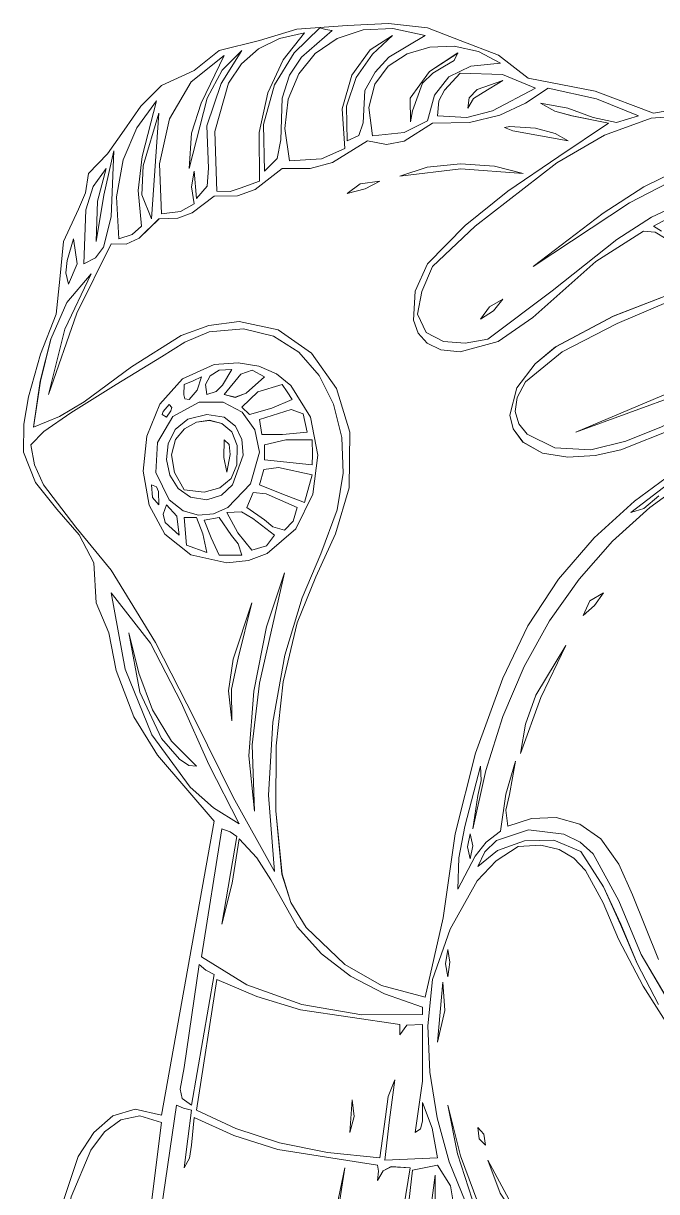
# Model space of a CAD drawing. Header units: inches. Extents: x -1726 to 2926, y -3254 to 1573.
# Drawn here: x -1262 to -317, y -169 to 1573 of the extents above; entities that cross this region are included whole.
import ezdxf

# ---------------------------------------------------------------- set-up
doc = ezdxf.new("R2010")
doc.units = ezdxf.units.IN
doc.header["$MEASUREMENT"] = 0
doc.layers.add('Layer 1', color=7, linetype='Continuous')

msp = doc.modelspace()

# ---------------------------------------------------------------- linework, layer by layer
at = {"layer": 'Layer 1', "color": 7, "lineweight": 9}
for points in [[(-1210.5, -207.8), (-1179.9, -117.1), (-1156.8, -81.1), (-1128.5, -56.3), (-1094.8, -46.4), (-1055.8, -55.2), (-1016.2, 164), (-977.1, 383.1), (-1061.7, 481.5), (-1097.1, 538.9), (-1123.2, 607.8), (-1134.4, 664), (-1153.2, 709), (-1156.9, 768.9), (-1178.6, 810.3), (-1211.8, 848.8), (-1243.7, 888.6), (-1261.8, 933.7), (-1261.1, 975.6), (-1254.3, 1016.1), (-1236.2, 1080.2), (-1213.1, 1139.7), (-1207.3, 1192.1), (-1201.9, 1248.3), (-1179.3, 1296.1), (-1169.1, 1320.5), (-1164.4, 1349.5), (-1136.2, 1378.8), (-1111.6, 1414.2), (-1086.3, 1450), (-1055.8, 1480.6), (-1007.1, 1503), (-969.6, 1533), (-909.7, 1548), (-853.6, 1564.7), (-778.6, 1570.5), (-717.2, 1573.5), (-658.7, 1566.7), (-610, 1548), (-552.8, 1526.2), (-508.9, 1491.8), (-408.6, 1472.3), (-321.6, 1439.4), (-283.8, 1445.9)], [(-842.2, 1559.2), (-874.1, 1518.9), (-897.3, 1470.1), (-909.9, 1410.6), (-909.6, 1338.2), (-938.5, 1327.8), (-953.3, 1322.9), (-973.3, 1323.2), (-976.2, 1412.1), (-955.7, 1484.5), (-936.4, 1512.9), (-911.2, 1535.3), (-879.8, 1550.9), (-842.2, 1559.2), (-842.2, 1559.2)], [(-973.3, 1323.2), (-953.3, 1322.9), (-938.5, 1327.8), (-909.6, 1338.2), (-909.9, 1410.6), (-897.3, 1470.1), (-874.1, 1518.9), (-842.2, 1559.2), (-879.8, 1550.9), (-911.2, 1535.3), (-936.4, 1512.9), (-955.7, 1484.5), (-976.2, 1412.1), (-973.3, 1323.2), (-973.3, 1323.2)], [(-801, 1563), (-847, 1522.9), (-864.6, 1496.4), (-875.9, 1461.8), (-877.7, 1399.7), (-883.3, 1372), (-902.1, 1353.2), (-903.4, 1422.7), (-887.1, 1481.6), (-857.8, 1529.6), (-819.7, 1566.7), (-811, 1564.2), (-801, 1563), (-801, 1563)], [(-819.7, 1566.7), (-857.8, 1529.6), (-887.1, 1481.6), (-903.4, 1422.7), (-902.1, 1353.2), (-883.3, 1372), (-877.7, 1399.7), (-875.9, 1461.8), (-864.6, 1496.4), (-847, 1522.9), (-801, 1563), (-811, 1564.2), (-819.7, 1566.7), (-819.7, 1566.7)], [(-662.4, 1555.5), (-716.3, 1523.2), (-736.9, 1500.8), (-752.3, 1473.1), (-754.9, 1425.1), (-761.2, 1406.1), (-778.5, 1398.2), (-779.5, 1449.9), (-765.2, 1492.7), (-740.8, 1527.6), (-711.1, 1555.5), (-744.6, 1533.9), (-771.5, 1496), (-786, 1445.8), (-782.3, 1386.9), (-817.1, 1371.2), (-864.7, 1368.2), (-871.6, 1416.6), (-866.6, 1460.3), (-851, 1498.1), (-826.3, 1528.7), (-793.7, 1551), (-754.6, 1563.7), (-710.4, 1565.6), (-662.4, 1555.5), (-662.4, 1555.5)], [(-864.7, 1368.2), (-817.1, 1371.2), (-782.3, 1386.9), (-786, 1445.8), (-771.5, 1496), (-744.6, 1533.9), (-711.1, 1555.5), (-740.8, 1527.6), (-765.2, 1492.7), (-779.5, 1449.9), (-778.5, 1398.2), (-761.2, 1406.1), (-754.9, 1425.1), (-752.3, 1473.1), (-736.9, 1500.8), (-716.3, 1523.2), (-662.4, 1555.5), (-710.4, 1565.6), (-754.6, 1563.7), (-793.7, 1551), (-826.3, 1528.7), (-851, 1498.1), (-866.6, 1460.3), (-871.6, 1416.6), (-864.7, 1368.2), (-864.7, 1368.2)], [(-550, 1514.3), (-594, 1509.5), (-626.8, 1493.6), (-648.3, 1466.5), (-658.7, 1428.1), (-693.5, 1410.5), (-741.1, 1405.6), (-746.3, 1448), (-737.4, 1482.6), (-717.4, 1509.4), (-689.1, 1528), (-655.4, 1538.1), (-619.1, 1539.3), (-583, 1531.5), (-550, 1514.3), (-550, 1514.3)], [(-741.1, 1405.7), (-693.5, 1410.5), (-658.7, 1428.1), (-648.3, 1466.5), (-626.8, 1493.6), (-594, 1509.5), (-550.1, 1514.3), (-583, 1531.5), (-619.1, 1539.3), (-655.4, 1538.1), (-689.1, 1528), (-717.4, 1509.4), (-737.4, 1482.7), (-746.3, 1448), (-741.1, 1405.7), (-741.1, 1405.7)], [(-935.9, 1533), (-966.8, 1484), (-988.3, 1420.6), (-985.5, 1357.6), (-987.8, 1330.6), (-1003.3, 1312), (-1007, 1353.2), (-1011.1, 1329.5), (-1007, 1304.5), (-1027.3, 1292.9), (-1055.7, 1289.5), (-1058.5, 1363.9), (-1043.6, 1430.9), (-1011.4, 1486.2), (-962.1, 1525.5), (-996.7, 1454.3), (-1010.8, 1409.5), (-1014.5, 1356.9), (-987.6, 1461.7), (-965.2, 1503.5), (-935.9, 1533), (-935.9, 1533)], [(-1014.5, 1356.9), (-1010.8, 1409.5), (-996.7, 1454.3), (-962.1, 1525.5), (-1011.4, 1486.2), (-1043.6, 1430.9), (-1058.5, 1363.9), (-1055.7, 1289.5), (-1027.3, 1292.9), (-1007, 1304.5), (-1011.1, 1329.5), (-1007, 1353.2), (-1003.3, 1312), (-987.8, 1330.6), (-985.5, 1357.6), (-988.3, 1420.6), (-966.8, 1484), (-935.9, 1533), (-965.2, 1503.5), (-987.6, 1461.7), (-1014.5, 1356.9), (-1014.5, 1356.9)], [(-613.7, 1529.3), (-619.2, 1518.3), (-633.4, 1509.5), (-650.9, 1499.3), (-666.2, 1484.3), (-681.2, 1443.1), (-684.2, 1426.8), (-684.9, 1461.8), (-655.7, 1501.9), (-613.7, 1529.3), (-613.7, 1529.3)], [(-684.9, 1461.8), (-684.2, 1426.8), (-681.2, 1443.1), (-666.2, 1484.3), (-650.9, 1499.3), (-633.4, 1509.5), (-619.2, 1518.3), (-613.7, 1529.2), (-655.7, 1501.9), (-684.9, 1461.8), (-684.9, 1461.8)], [(-497.6, 1476.8), (-561.9, 1442.8), (-600.3, 1433.2), (-643.7, 1435.6), (-641.8, 1458), (-633.3, 1473.9), (-610, 1499.3), (-547.1, 1497.4), (-497.6, 1476.8), (-497.6, 1476.8)], [(-610, 1499.3), (-633.3, 1473.9), (-641.8, 1458), (-643.7, 1435.6), (-600.3, 1433.2), (-561.9, 1442.8), (-497.6, 1476.8), (-547.1, 1497.4), (-610, 1499.3), (-610, 1499.3)], [(-598.7, 1446.8), (-590, 1461.5), (-575.7, 1470.6), (-546.3, 1488.1), (-584.7, 1474.9), (-596.6, 1462.2), (-598.7, 1446.8), (-598.7, 1446.8)], [(-546.3, 1488.1), (-575.7, 1470.6), (-590, 1461.5), (-598.7, 1446.8), (-596.6, 1462.2), (-584.7, 1474.9), (-546.3, 1488.1), (-546.3, 1488.1)], [(-1224.3, 1019.8), (-1181.9, 1141), (-1130.6, 1244.6), (-1108.5, 1244.1), (-1089.2, 1252.9), (-1059.5, 1282), (-1031.1, 1282.7), (-1010, 1290.7), (-977.1, 1315.7), (-942.1, 1316.4), (-915.8, 1325.7), (-875.9, 1356.9), (-833.8, 1356.9), (-800.8, 1366.1), (-748.6, 1398.1), (-720.2, 1392.9), (-693.9, 1397.6), (-651.2, 1424.4), (-596.2, 1425.6), (-550.8, 1436.3), (-512.5, 1454.2), (-478.9, 1476.8), (-406.9, 1460.7), (-344, 1435.6), (-376.8, 1425.4), (-411.9, 1433.3), (-449.7, 1447), (-490.1, 1454.3), (-469, 1442.6), (-443.3, 1435.6), (-389, 1424.4), (-463.1, 1375), (-538.8, 1323.2), (-602.7, 1271.7), (-658.7, 1214.6), (-677.3, 1173.9), (-679.8, 1130.5), (-672.9, 1111.5), (-659.5, 1096.4), (-638.8, 1086.5), (-610, 1083.5), (-553.5, 1099), (-501.9, 1134.5), (-407.7, 1218.3), (-336.6, 1263.3), (-319.2, 1262.1), (-302.9, 1252.1)], [(-302.8, 1252.1), (-319.2, 1262.1), (-336.5, 1263.3), (-407.7, 1218.3), (-501.8, 1134.6), (-553.5, 1099), (-610, 1083.5), (-638.8, 1086.5), (-659.5, 1096.4), (-672.9, 1111.5), (-679.8, 1130.5), (-677.3, 1173.9), (-658.7, 1214.6), (-602.7, 1271.7), (-538.8, 1323.2), (-463.1, 1375), (-389, 1424.4), (-443.2, 1435.6), (-469, 1442.6), (-490.1, 1454.3), (-449.6, 1447), (-411.9, 1433.3), (-376.8, 1425.4), (-344, 1435.6), (-406.9, 1460.7), (-478.9, 1476.8), (-512.5, 1454.2), (-550.7, 1436.3), (-596.2, 1425.6), (-651.2, 1424.4), (-693.9, 1397.6), (-720.1, 1392.9), (-748.6, 1398.1), (-800.7, 1366.1), (-833.7, 1356.9), (-875.9, 1356.9), (-915.8, 1325.7), (-942.1, 1316.4), (-977, 1315.7), (-1010, 1290.7), (-1031.1, 1282.7), (-1059.4, 1282), (-1089.1, 1252.9), (-1108.4, 1244.1), (-1130.6, 1244.6), (-1181.9, 1141), (-1224.2, 1019.8), (-1200.1, 1117.3), (-1160.6, 1199.6), (-1160.6, 1199.6)], [(-1063.2, 1458.1), (-1084.6, 1374.8), (-1090.7, 1324), (-1085.7, 1270.8), (-1099.5, 1258.4), (-1119.4, 1252.1), (-1123, 1314.7), (-1113.1, 1369.9), (-1092.3, 1417.7), (-1063.2, 1458.1), (-1063.2, 1458.1)], [(-1119.4, 1252.1), (-1099.5, 1258.4), (-1085.7, 1270.8), (-1090.7, 1324), (-1084.6, 1374.8), (-1063.2, 1458.1), (-1092.3, 1417.7), (-1113.1, 1369.9), (-1123, 1314.7), (-1119.4, 1252.1), (-1119.4, 1252.1)], [(-1059.5, 1439.4), (-1070.7, 1282), (-1085, 1317.5), (-1083.1, 1361), (-1059.5, 1439.4), (-1059.5, 1439.4)], [(-1070.7, 1282), (-1059.5, 1439.4), (-1083.1, 1361), (-1085, 1317.5), (-1070.7, 1282), (-1070.7, 1282)], [(-141.8, 1330.7), (-208.7, 1326.8), (-269.3, 1310.4), (-324.8, 1284.3), (-376.5, 1251.1), (-473, 1174.4), (-568.8, 1102.3), (-602.4, 1096.6), (-635.1, 1098.9), (-660.8, 1112.2), (-673.7, 1139.7), (-667.3, 1173.4), (-651.2, 1210.9), (-587.5, 1270.8), (-465.8, 1365.5), (-394.9, 1406.7), (-325.3, 1431.9), (-252.7, 1437.4), (-197.6, 1420.9), (-160.6, 1384.7), (-141.8, 1330.7), (-141.8, 1330.7)], [(-325.3, 1431.9), (-394.9, 1406.7), (-465.8, 1365.5), (-587.5, 1270.8), (-651.2, 1210.9), (-667.3, 1173.4), (-673.7, 1139.7), (-660.8, 1112.1), (-635.1, 1098.8), (-602.4, 1096.6), (-568.8, 1102.2), (-473, 1174.4), (-376.5, 1251.1), (-324.8, 1284.3), (-269.3, 1310.4), (-208.7, 1326.8), (-141.8, 1330.7), (-160.6, 1384.7), (-197.6, 1420.9), (-252.7, 1437.4), (-325.3, 1431.9), (-325.3, 1431.9)], [(-497.6, 1416.9), (-535.8, 1419.8), (-544.2, 1418.2), (-531.3, 1413.1), (-448.9, 1398.1), (-468.4, 1409.4), (-497.6, 1416.9), (-497.6, 1416.9)], [(-448.9, 1398.2), (-531.3, 1413.1), (-544.2, 1418.2), (-535.8, 1419.8), (-497.6, 1416.9), (-468.4, 1409.4), (-448.9, 1398.2), (-448.9, 1398.2)], [(-1126.9, 1383.2), (-1130.7, 1284.9), (-1142.4, 1239.6), (-1154.4, 1223.7), (-1171.8, 1214.6), (-1168.5, 1295.5), (-1157.5, 1330.2), (-1138.1, 1356.9), (-1151.2, 1308.2), (-1153.1, 1248.3), (-1141.6, 1317.3), (-1126.9, 1383.2), (-1126.9, 1383.2)], [(-1153.1, 1248.3), (-1151.2, 1308.2), (-1138.1, 1356.9), (-1157.5, 1330.2), (-1168.5, 1295.5), (-1171.8, 1214.6), (-1154.4, 1223.7), (-1142.4, 1239.6), (-1130.7, 1284.9), (-1126.9, 1383.2), (-1141.6, 1317.3), (-1153.1, 1248.3), (-1153.1, 1248.3)], [(-699.9, 1345.7), (-609.2, 1356.3), (-516.3, 1349.5), (-559, 1360.7), (-609.4, 1364), (-659.2, 1359.1), (-699.9, 1345.7), (-699.9, 1345.7)], [(-516.3, 1349.5), (-609.2, 1356.3), (-699.9, 1345.7), (-659.2, 1359.1), (-609.4, 1364), (-559, 1360.7), (-516.3, 1349.5), (-516.3, 1349.5)], [(-501.4, 1210.9), (-396.6, 1290.3), (-336.3, 1329.5), (-280.4, 1356.9), (-233.4, 1367.8), (-171.7, 1368.2), (-163.7, 1366.9), (-168.4, 1366.6), (-201.7, 1364.4), (-285.2, 1342.9), (-357.3, 1305.9), (-501.4, 1210.9), (-501.4, 1210.9)], [(-201.7, 1364.4), (-168.4, 1366.6), (-163.7, 1366.9), (-171.7, 1368.2), (-233.4, 1367.8), (-280.4, 1356.9), (-336.3, 1329.5), (-396.6, 1290.3), (-501.3, 1210.9), (-357.3, 1305.9), (-285.2, 1342.9), (-201.7, 1364.4), (-201.7, 1364.4)], [(-778.5, 1319.5), (-751.9, 1326.5), (-729.8, 1338.2), (-759.5, 1334.1), (-778.5, 1319.5), (-778.5, 1319.5)], [(-729.8, 1338.2), (-751.9, 1326.5), (-778.5, 1319.5), (-759.5, 1334.1), (-729.8, 1338.2), (-729.8, 1338.2)], [(-309.9, 1263.7), (-321.6, 1270.8), (-270.6, 1298.5)], [(-270.6, 1298.5), (-321.5, 1270.8), (-309.9, 1263.7)], [(-1186.8, 1252.1), (-1181.5, 1214.8), (-1194.3, 1184.6), (-1198.4, 1201.5), (-1196.4, 1219.5), (-1186.8, 1252.1), (-1186.8, 1252.1)], [(-1194.3, 1184.6), (-1181.5, 1214.8), (-1186.8, 1252.1), (-1196.4, 1219.5), (-1198.4, 1201.5), (-1194.3, 1184.6), (-1194.3, 1184.6)], [(4.3, 1121), (-201.7, 1023.6), (-309.5, 971.4), (-363, 950.1), (-415.2, 937.4), (-468.7, 940.1), (-509.9, 960.4), (-522.6, 975.9), (-528.1, 994.5), (-525.3, 1015.5), (-512.6, 1038.6), (-457.8, 1083.7), (-375.8, 1125.6), (-201.7, 1199.6), (-93.1, 1248.3), (-64.3, 1251.1), (-37.1, 1243.1), (4.3, 1214.6), (12.1, 1166.4), (4.3, 1121), (4.3, 1121)], [(4.3, 1214.6), (-37.1, 1243.1), (-64.3, 1251.1), (-93.1, 1248.3), (-201.7, 1199.6), (-375.8, 1125.6), (-457.8, 1083.7), (-512.6, 1038.6), (-525.3, 1015.5), (-528.1, 994.5), (-522.6, 975.9), (-509.9, 960.4), (-468.7, 940.1), (-415.2, 937.4), (-363, 950), (-309.5, 971.4), (-201.7, 1023.6), (4.3, 1121), (12.1, 1166.4), (4.3, 1214.6), (4.3, 1214.6)], [(-283.9, 909.5), (-350.2, 860.8), (-410.3, 805.9), (-463.6, 744.1), (-509.2, 674.6), (-546.3, 596.6), (-587.4, 484.8), (-617.5, 364.3), (-635.4, 238.9), (-662.4, 120.9), (-727.4, 138.3), (-782.3, 169.6), (-840.1, 224.7), (-862.9, 262), (-876, 304.4), (-884.9, 398.5), (-884.5, 495.9), (-874.2, 591.2), (-853.5, 679), (-825.5, 747.9), (-795.9, 812), (-775.5, 880.8), (-774.8, 963.6), (-794.7, 1028.7), (-831.9, 1081.3), (-881.8, 1116.2), (-939.6, 1128.5), (-985.1, 1122.6), (-1026.4, 1107.8), (-1100.7, 1061.3), (-1171.3, 1009), (-1207.9, 987), (-1246.8, 971.1), (-1236.5, 1039.5), (-1221, 1102.6), (-1196.8, 1157.2), (-1160.6, 1199.6), (-1200.1, 1117.3), (-1224.3, 1019.8), (-1224.3, 1019.8)], [(-1160.6, 1199.6), (-1196.8, 1157.2), (-1220.9, 1102.6), (-1236.4, 1039.5), (-1246.7, 971.1), (-1207.9, 987), (-1171.3, 1009), (-1100.7, 1061.3), (-1026.4, 1107.8), (-985.1, 1122.6), (-939.6, 1128.5), (-881.8, 1116.2), (-831.9, 1081.3), (-794.6, 1028.7), (-774.8, 963.6), (-775.5, 880.8), (-795.9, 812), (-825.5, 747.9), (-853.5, 679), (-874.2, 591.2), (-884.5, 495.9), (-884.9, 398.5), (-875.9, 304.4), (-862.9, 262), (-840, 224.7), (-782.3, 169.6), (-727.3, 138.3), (-662.4, 120.9), (-635.3, 238.9), (-617.5, 364.3), (-587.3, 484.8), (-546.3, 596.6), (-509.2, 674.6), (-463.6, 744.1), (-410.3, 805.9), (-350.1, 860.8), (-283.8, 909.5)], [(-281.2, 1175.4), (-381.6, 1136.5), (-467.7, 1091), (-498.1, 1065.4), (-525.5, 1029.7), (-536.1, 989.1), (-530.9, 968.6), (-516.4, 948.7), (-487.4, 932.4), (-449.5, 926.3), (-408.5, 928.6), (-370.3, 937.4), (-290.2, 969.1)], [(-290.2, 969.1), (-370.3, 937.4), (-408.5, 928.6), (-449.5, 926.3), (-487.4, 932.4), (-516.3, 948.7), (-530.9, 968.6), (-536.1, 989.1), (-525.4, 1029.7), (-498.1, 1065.4), (-467.6, 1091), (-381.5, 1136.5), (-281.2, 1175.4)], [(-580, 1132.2), (-560.5, 1144.5), (-546.3, 1162.2), (-566.4, 1150.4), (-580, 1132.2), (-580, 1132.2)], [(-546.3, 1162.2), (-560.5, 1144.5), (-580, 1132.2), (-566.4, 1150.4), (-546.3, 1162.2), (-546.3, 1162.2)], [(-846, 716.4), (-817.9, 782.2), (-793.5, 847.5), (-784.8, 902.5), (-786.9, 955.8), (-799.1, 1005.2), (-820.7, 1048.3), (-850.8, 1082.9), (-888.6, 1106.8), (-933.5, 1117.8), (-984.6, 1113.5), (-1020.9, 1097.9), (-1055.7, 1076), (-1123.2, 1034.8), (-1191.2, 992.6), (-1231.1, 964.8), (-1250.5, 944.9), (-1245, 915.1), (-1231.8, 885), (-1183.3, 822), (-1130.7, 757.6), (-1064.7, 649.9), (-1005.9, 535.1), (-948.6, 419.2), (-887.2, 308.2), (-896.3, 422.1), (-889.8, 531.1), (-871.6, 630.7), (-846, 716.4), (-846, 716.4)], [(-887.2, 308.2), (-948.6, 419.2), (-1005.9, 535.1), (-1064.6, 649.9), (-1130.6, 757.6), (-1183.3, 822), (-1231.8, 885), (-1245, 915.1), (-1250.5, 944.9), (-1231.1, 964.8), (-1191.2, 992.6), (-1123.1, 1034.8), (-1055.7, 1076), (-1020.9, 1097.9), (-984.5, 1113.5), (-933.5, 1117.8), (-888.6, 1106.8), (-850.8, 1082.9), (-820.7, 1048.3), (-799.1, 1005.2), (-786.9, 955.8), (-784.8, 902.5), (-793.5, 847.5), (-817.9, 782.2), (-845.9, 716.4), (-871.6, 630.7), (-889.8, 531.1), (-896.3, 422.1), (-887.2, 308.2), (-887.2, 308.2)], [(-126.8, 1094.8), (-279.2, 1021.5), (-437.7, 963.7), (-126.8, 1094.8), (-126.8, 1094.8)], [(-437.7, 963.6), (-279.2, 1021.5), (-126.8, 1094.7), (-437.7, 963.6), (-437.7, 963.6)], [(-977.1, 1064.8), (-941.3, 1067.2), (-910.3, 1062.1), (-884, 1050.4), (-862.5, 1033.1), (-833.3, 986.1), (-822.6, 929.4), (-830, 871), (-855.2, 819.3), (-898.1, 782.5), (-926.1, 772.3), (-958.3, 768.9), (-1012, 780.7), (-1050.6, 811.3), (-1074.2, 854.8), (-1083.1, 905.5), (-1077.6, 957.6), (-1058, 1005.3), (-1024.4, 1043), (-977.1, 1064.8), (-977.1, 1064.8)], [(-958.3, 768.9), (-926.1, 772.3), (-898.1, 782.5), (-855.2, 819.3), (-830, 871), (-822.6, 929.4), (-833.3, 986.1), (-862.5, 1033.1), (-884, 1050.4), (-910.3, 1062.1), (-941.3, 1067.2), (-977.1, 1064.8), (-1024.4, 1043), (-1058, 1005.3), (-1077.6, 957.6), (-1083.1, 905.5), (-1074.2, 854.8), (-1050.6, 811.3), (-1012, 780.7), (-958.3, 768.9), (-958.3, 768.9)], [(-995.8, 1046.1), (-1002.3, 1026.4), (-1014.5, 1012.3), (-1021.1, 1013.3), (-1022.5, 1019.4), (-1022, 1034.8), (-1008.7, 1040.2), (-995.8, 1046.1), (-995.8, 1046.1)], [(-1022, 1034.8), (-1022.5, 1019.4), (-1021.1, 1013.3), (-1014.5, 1012.3), (-1002.3, 1026.4), (-995.8, 1046.1), (-1008.7, 1040.2), (-1022, 1034.8), (-1022, 1034.8)], [(-950.8, 1057.3), (-964.7, 1033.7), (-974.1, 1024.4), (-988.3, 1019.8), (-990, 1034.6), (-983.3, 1047.7), (-969.7, 1056.2), (-950.8, 1057.3), (-950.8, 1057.3)], [(-988.3, 1019.8), (-974.1, 1024.4), (-964.7, 1033.7), (-950.8, 1057.3), (-969.7, 1056.2), (-983.3, 1047.7), (-990, 1034.6), (-988.3, 1019.8), (-988.3, 1019.8)], [(-902.1, 1046.1), (-929.3, 1021.7), (-945.6, 1015.6), (-962.1, 1019.8), (-937.2, 1050.3), (-920.2, 1056), (-902.1, 1046.1), (-902.1, 1046.1)], [(-962.1, 1019.8), (-945.6, 1015.5), (-929.3, 1021.7), (-902.2, 1046.1), (-920.3, 1056), (-937.2, 1050.3), (-962.1, 1019.8), (-962.1, 1019.8)], [(-875.9, 1034.8), (-868.4, 1023.6), (-860.9, 1012.3), (-890.9, 999.2), (-924.6, 989.9), (-935.9, 1001.1), (-911.8, 1023.8), (-875.9, 1034.8), (-875.9, 1034.8)], [(-935.9, 1001.1), (-924.6, 989.9), (-890.9, 999.2), (-860.9, 1012.3), (-868.4, 1023.6), (-875.9, 1034.8), (-911.8, 1023.8), (-935.9, 1001.1), (-935.9, 1001.1)], [(-999.5, 1008.6), (-963.7, 1008.3), (-935.4, 993.2), (-916.7, 967.1), (-909.6, 933.7), (-922.7, 886.6), (-956.6, 851.4), (-978, 841.9), (-1000.6, 839.6), (-1023.2, 846), (-1044.5, 862.5), (-1064.4, 903.4), (-1061.6, 948.3), (-1039, 986.8), (-999.5, 1008.6), (-999.5, 1008.6)], [(-1044.5, 862.5), (-1023.2, 846), (-1000.6, 839.6), (-978, 841.9), (-956.6, 851.4), (-922.7, 886.6), (-909.6, 933.7), (-916.7, 967.1), (-935.4, 993.2), (-963.7, 1008.3), (-999.5, 1008.6), (-1039, 986.8), (-1061.6, 948.3), (-1064.4, 903.4), (-1044.5, 862.5), (-1044.5, 862.5)], [(-1044.5, 1004.9), (-1040.1, 1000.6), (-1041.7, 995.4), (-1048.2, 986.1), (-1054.5, 989.9), (-1053, 994.3), (-1044.5, 1004.9), (-1044.5, 1004.9)], [(-1048.2, 986.1), (-1041.7, 995.4), (-1040.1, 1000.6), (-1044.5, 1004.9), (-1053, 994.3), (-1054.5, 989.9), (-1048.2, 986.1), (-1048.2, 986.1)], [(-838.5, 963.6), (-875.2, 960.2), (-905.9, 959.9), (-909.6, 982.4), (-862.4, 997.5), (-844.4, 990.8), (-838.5, 963.6), (-838.5, 963.6)], [(-909.6, 982.4), (-905.9, 959.9), (-875.2, 960.2), (-838.5, 963.7), (-844.4, 990.8), (-862.4, 997.5), (-909.6, 982.4), (-909.6, 982.4)], [(-988.3, 862.5), (-966.4, 869.4), (-949.6, 884.8), (-933.7, 929.4), (-935.7, 952.5), (-945.1, 972.4), (-962.4, 985.8), (-988.3, 989.9), (-1016.4, 982.9), (-1035.4, 967.4), (-1045.8, 946.3), (-1048.1, 922.7), (-1043.1, 899.6), (-1031, 879.8), (-1012.6, 866.5), (-988.3, 862.5), (-988.3, 862.5)], [(-988.3, 989.9), (-962.4, 985.8), (-945.1, 972.4), (-935.7, 952.6), (-933.7, 929.4), (-949.6, 884.8), (-966.4, 869.4), (-988.3, 862.5), (-1012.6, 866.5), (-1031, 879.8), (-1043.1, 899.6), (-1048.1, 922.7), (-1045.8, 946.3), (-1035.4, 967.4), (-1016.4, 982.9), (-988.3, 989.9), (-988.3, 989.9)], [(-1022, 877.5), (-1036.1, 903.5), (-1040.7, 929.9), (-1034.6, 952.5), (-1021.4, 968.8), (-1003.7, 978.5), (-984.3, 981.3), (-965.8, 976.6), (-951, 964.3), (-942.6, 943.8), (-943.3, 914.9), (-951.9, 894.7), (-968.5, 880.4), (-992.2, 874), (-1022, 877.5), (-1022, 877.5)], [(-943.3, 914.9), (-942.6, 943.8), (-951, 964.3), (-965.8, 976.6), (-984.3, 981.2), (-1003.7, 978.5), (-1021.4, 968.8), (-1034.6, 952.5), (-1040.7, 929.9), (-1036.1, 903.4), (-1022, 877.5), (-992.2, 874), (-968.5, 880.4), (-951.9, 894.7), (-943.3, 914.9), (-943.3, 914.9)], [(-962.1, 952.4), (-954.9, 945.1), (-953.4, 930.4), (-958.3, 903.7), (-962.5, 925.7), (-962.1, 952.4), (-962.1, 952.4)], [(-958.3, 903.7), (-953.4, 930.4), (-954.8, 945.1), (-962.1, 952.4), (-962.5, 925.7), (-958.3, 903.7), (-958.3, 903.7)], [(-831, 952.4), (-830.2, 930.2), (-831, 915), (-902.1, 922.5), (-902.1, 944.9), (-870, 952.1), (-831, 952.4), (-831, 952.4)], [(-902.1, 944.9), (-902.1, 922.4), (-831, 914.9), (-830.2, 930.1), (-831, 952.4), (-870, 952.1), (-902.1, 944.9), (-902.1, 944.9)], [(-831, 900), (-842.2, 858.8), (-876.4, 871.4), (-909.6, 885), (-902.8, 908.1), (-881.3, 910.7), (-831, 900), (-831, 900)], [(-909.6, 885), (-876.4, 871.4), (-842.2, 858.8), (-831, 900), (-881.3, 910.7), (-902.8, 908.1), (-909.6, 885), (-909.6, 885)], [(-265.4, 896.2), (-326.9, 851.4), (-382.6, 800.9), (-432.6, 744.5), (-476.6, 682.2), (-514.5, 613.9), (-546.4, 539.5), (-572, 458.8), (-591.3, 371.8), (-583.7, 421.4), (-578.7, 443.9), (-580, 465.4), (-603.2, 375.4), (-612.1, 328.6), (-613.7, 281.9), (-587.8, 330.9), (-571.3, 351.9), (-550, 368.1), (-541.9, 423.5), (-527.6, 472.9), (-536.6, 423), (-541.8, 399.7), (-538.8, 375.6), (-503.5, 387.3), (-466.7, 388.6), (-431.4, 378.8), (-400.2, 356.8), (-373.2, 319), (-353.1, 273.2), (-314.1, 177)], [(-314.1, 177.1), (-353.1, 273.2), (-373.2, 319), (-400.2, 356.9), (-431.4, 378.8), (-466.7, 388.7), (-503.5, 387.3), (-538.8, 375.6), (-541.8, 399.7), (-536.6, 423), (-527.6, 473), (-541.8, 423.6), (-550, 368.1), (-571.3, 351.9), (-587.8, 330.9), (-613.7, 281.9), (-612.1, 328.7), (-603.2, 375.4), (-580, 465.5), (-578.7, 443.9), (-583.7, 421.4), (-591.2, 371.8), (-572, 458.8), (-546.4, 539.5), (-514.5, 613.9), (-476.6, 682.3), (-432.5, 744.5), (-382.6, 800.9), (-326.9, 851.4), (-265.4, 896.2)], [(-290, 894.1), (-355.3, 843.8), (-336.3, 849.6), (-313.5, 868.5)], [(-313.5, 868.6), (-336.3, 849.7), (-355.3, 843.8), (-290, 894.1)], [(-1070.7, 885), (-1063.1, 882.3), (-1060, 875.1), (-1059.5, 855), (-1069.1, 865.9), (-1070.7, 885), (-1070.7, 885)], [(-1059.5, 855), (-1060, 875.1), (-1063.1, 882.3), (-1070.7, 885), (-1069.1, 865.9), (-1059.5, 855), (-1059.5, 855)], [(-853.5, 851.3), (-859.1, 830.7), (-872.2, 817.6), (-889.8, 822.4), (-902.1, 832.6), (-928.4, 851.3), (-918.9, 873.8), (-899.5, 871.7), (-853.5, 851.3), (-853.5, 851.3)], [(-928.4, 851.3), (-902.1, 832.6), (-889.8, 822.4), (-872.2, 817.6), (-859.1, 830.7), (-853.5, 851.3), (-899.5, 871.7), (-918.9, 873.8), (-928.4, 851.3), (-928.4, 851.3)], [(-1048.2, 855), (-1033, 838.4), (-1029.5, 810.1), (-1050.3, 828.7), (-1053.4, 841.5), (-1048.2, 855), (-1048.2, 855)], [(-1029.5, 810.1), (-1033, 838.4), (-1048.2, 855), (-1053.4, 841.5), (-1050.3, 828.7), (-1029.5, 810.1), (-1029.5, 810.1)], [(-887.2, 810.1), (-899.2, 794.1), (-920.9, 787.6), (-941.9, 813.4), (-958.3, 843.8), (-936.2, 844.6), (-919.2, 834.8), (-887.2, 810.1), (-887.2, 810.1)], [(-958.3, 843.8), (-942, 813.3), (-920.9, 787.6), (-899.2, 794), (-887.2, 810.1), (-919.2, 834.8), (-936.2, 844.6), (-958.3, 843.8), (-958.3, 843.8)], [(-1022, 836.3), (-1003.3, 836.3), (-993.9, 812), (-988.3, 783.9), (-1018.3, 795.1), (-1022, 836.3), (-1022, 836.3)], [(-1018.3, 795.1), (-988.3, 783.9), (-993.9, 812), (-1003.3, 836.3), (-1022, 836.3), (-1018.3, 795.1), (-1018.3, 795.1)], [(-969.6, 836.3), (-951.4, 809.5), (-941.4, 797.1), (-935.9, 780.1), (-969.6, 780.1), (-981.4, 805.8), (-992, 832.5), (-969.6, 836.3), (-969.6, 836.3)], [(-992, 832.5), (-981.4, 805.8), (-969.6, 780.1), (-935.9, 780.1), (-941.4, 797.1), (-951.4, 809.5), (-969.6, 836.3), (-992, 832.5), (-992, 832.5)], [(-872.2, 753.9), (-909.7, 589.3), (-920.3, 496.9), (-917.1, 398.1), (-925.4, 480.5), (-918, 577.2), (-898.9, 673.3), (-872.2, 753.9), (-872.2, 753.9)], [(-917.1, 398.1), (-920.3, 496.9), (-909.7, 589.3), (-872.2, 753.9), (-898.9, 673.3), (-918, 577.2), (-925.4, 480.5), (-917.1, 398.1), (-917.1, 398.1)], [(-939.6, 379.3), (-985.1, 467.7), (-1026.3, 560.4), (-1071.9, 648.7), (-1130.6, 723.9), (-1109.8, 609.8), (-1070.1, 511.9), (-1013, 433.8), (-978.3, 403.4), (-939.6, 379.3), (-939.6, 379.3)], [(-1130.6, 723.9), (-1071.9, 648.7), (-1026.3, 560.4), (-985.1, 467.7), (-939.6, 379.3), (-978.3, 403.4), (-1013, 433.8), (-1070.1, 511.9), (-1109.8, 609.8), (-1130.6, 723.9), (-1130.6, 723.9)], [(-396.5, 723.9), (-409.5, 705.1), (-426.4, 690.2), (-416.4, 712), (-396.5, 723.9), (-396.5, 723.9)], [(-426.4, 690.2), (-409.5, 705.1), (-396.5, 723.9), (-416.4, 712), (-426.4, 690.2), (-426.4, 690.2)], [(-920.9, 708.9), (-941.5, 626.6), (-951.5, 580.3), (-950.8, 532.9), (-955.9, 577.7), (-949, 624.8), (-920.9, 708.9), (-920.9, 708.9)], [(-950.8, 532.9), (-951.5, 580.3), (-941.5, 626.6), (-920.9, 708.9), (-949, 624.8), (-955.9, 577.7), (-950.8, 532.9), (-950.8, 532.9)], [(-1104.4, 664), (-1089.6, 603.9), (-1069.1, 549.5), (-1041, 502.7), (-1003.3, 465.5), (-1015, 466.3), (-1029.1, 475.9), (-1055.7, 506.7), (-1088, 575.9), (-1104.4, 664), (-1104.4, 664)], [(-1055.7, 506.7), (-1029.1, 475.9), (-1015, 466.3), (-1003.3, 465.5), (-1041, 502.7), (-1069.1, 549.5), (-1089.6, 603.9), (-1104.4, 664), (-1088, 575.9), (-1055.7, 506.7), (-1055.7, 506.7)], [(-520.1, 484.2), (-489.6, 568), (-452.7, 645.3), (-497.4, 571.1), (-512.7, 528), (-520.1, 484.2), (-520.1, 484.2)], [(-452.7, 645.3), (-489.6, 568), (-520.1, 484.2), (-512.7, 528), (-497.4, 571.1), (-452.7, 645.3), (-452.7, 645.3)], [(-965.8, 229.5), (-950.3, 290.7), (-939.6, 356.9), (-913.5, 328.7), (-892.4, 295.5), (-853.5, 225.7), (-817.2, 185.3), (-773.6, 152.1), (-723.1, 125.8), (-666.2, 105.9), (-666.2, 94.6), (-756.7, 94.5), (-846.4, 109.9), (-928.4, 139.2), (-995.8, 180.8), (-965.8, 371.8), (-953.4, 367.4), (-943.3, 360.6), (-965.8, 229.5), (-965.8, 229.5)], [(-943.3, 360.6), (-953.3, 367.4), (-965.8, 371.8), (-995.8, 180.8), (-928.4, 139.2), (-846.4, 109.9), (-756.7, 94.5), (-666.2, 94.6), (-666.2, 105.9), (-723.1, 125.8), (-773.6, 152.1), (-817.2, 185.3), (-853.5, 225.7), (-892.4, 295.5), (-913.5, 328.7), (-939.6, 356.9), (-950.3, 290.7), (-965.8, 229.5), (-943.3, 360.6), (-943.3, 360.6)], [(-275.6, 75.1), (-340.3, 184.5), (-373.5, 264.6), (-411.5, 334.4), (-431.3, 351.9), (-455.2, 363.8), (-508.2, 370.4), (-555.9, 354.2), (-573.2, 337.7), (-583.8, 315.7), (-554.5, 339.7), (-514.1, 353.9), (-470.2, 354.7), (-430.2, 338.1), (-396.2, 285.3), (-370.6, 229.4), (-345.8, 170.7), (-314.1, 109.6)], [(-314.1, 109.6), (-345.8, 170.7), (-370.7, 229.3), (-396.2, 285.2), (-430.2, 338.1), (-470.2, 354.7), (-514.1, 353.9), (-554.5, 339.7), (-583.8, 315.6), (-573.2, 337.7), (-555.9, 354.2), (-508.3, 370.3), (-455.3, 363.8), (-431.3, 351.9), (-411.5, 334.4), (-373.5, 264.6), (-340.3, 184.5), (-275.7, 75.1)], [(-595, 364.3), (-591.3, 346.6), (-595, 326.9), (-599.2, 345.1), (-595, 364.3), (-595, 364.3)], [(-595, 326.9), (-591.3, 346.6), (-595, 364.3), (-599.2, 345.1), (-595, 326.9), (-595, 326.9)], [(-113.5, -216.7), (-148.3, -149.1), (-186.7, -88.9), (-290.5, 63.7), (-337.3, 137.3), (-374, 207), (-396.8, 261.5), (-423, 309.5), (-440.4, 328), (-462.2, 341), (-489.6, 347.3), (-523.8, 345.6), (-556.6, 324.3), (-584.6, 294.2), (-625, 222), (-651.2, 147.1), (-658.5, 78), (-655.6, 8.8), (-644.3, -59.3), (-626.3, -125.1), (-577.6, -244.6)], [(-577.6, -244.6), (-626.3, -125.1), (-644.3, -59.3), (-655.6, 8.8), (-658.5, 78), (-651.2, 147.1), (-625, 222), (-584.6, 294.2), (-556.6, 324.3), (-523.8, 345.6), (-489.6, 347.3), (-462.2, 341), (-440.4, 328), (-423, 309.5), (-396.8, 261.5), (-374, 207), (-337.3, 137.3), (-290.5, 63.7), (-186.7, -88.9), (-148.3, -149.1), (-113.5, -216.7)], [(-628.7, 192), (-625.3, 172.7), (-628.7, 150.8), (-632.1, 170.2), (-628.7, 192), (-628.7, 192)], [(-628.7, 150.8), (-625.3, 172.7), (-628.7, 192), (-632.1, 170.2), (-628.7, 150.8), (-628.7, 150.8)], [(-1010.8, -40.2), (-1024.9, -30.3), (-1028.1, -16.7), (-1022, 16), (-999.5, 169.6), (-989.4, 161), (-977.1, 154.6), (-1010.8, -40.2), (-1010.8, -40.2)], [(-977.1, 154.6), (-989.4, 161), (-999.5, 169.6), (-1022, 16), (-1028.1, -16.7), (-1024.9, -30.3), (-1010.8, -40.2), (-977.1, 154.6), (-977.1, 154.6)], [(-1003.3, -47.7), (-944.7, -75.3), (-879.8, -96.5), (-808.2, -111.1), (-729.8, -118.9), (-721.5, -57.9), (-717.5, -27.3), (-707.4, -2.7), (-715.3, -62.2), (-722.4, -122.6), (-643.7, -118.9), (-652.1, -74.8), (-666.2, -36.5), (-666.3, -64.4), (-669.1, -75.6), (-677.4, -81.4), (-666.4, -4.6), (-666.2, 79.7), (-689.6, 78.8), (-699.9, 64.7), (-699.9, 79.7), (-848.1, 101.9), (-913.5, 121.7), (-973.3, 147.1), (-1003.3, -47.7), (-1003.3, -47.7)], [(-973.3, 147.1), (-913.5, 121.7), (-848.1, 101.9), (-699.9, 79.7), (-699.9, 64.7), (-689.6, 78.8), (-666.2, 79.7), (-666.4, -4.6), (-677.4, -81.4), (-669.1, -75.6), (-666.3, -64.4), (-666.2, -36.5), (-652.1, -74.8), (-643.7, -118.9), (-722.4, -122.6), (-715.3, -62.2), (-707.4, -2.7), (-717.5, -27.3), (-721.5, -57.9), (-729.8, -118.9), (-808.2, -111.1), (-879.8, -96.5), (-944.7, -75.3), (-1003.3, -47.7), (-973.3, 147.1), (-973.3, 147.1)], [(-636.2, 143.3), (-632.9, 100.6), (-643.7, 53.4), (-636.2, 143.3), (-636.2, 143.3)], [(-643.7, 53.4), (-632.9, 100.6), (-636.2, 143.3), (-643.7, 53.4), (-643.7, 53.4)], [(-771, -32.7), (-768.1, -57.2), (-774.8, -81.4), (-771, -32.7), (-771, -32.7)], [(-774.8, -81.4), (-768.1, -57.2), (-771, -32.7), (-774.8, -81.4), (-774.8, -81.4)], [(-1056, -197.3), (-1033.3, -40.2), (-1022.8, -44.8), (-1010.8, -47.7), (-1016.5, -90.6), (-1022, -133.8), (-1022, -133.8)], [(-1010.8, -47.7), (-1022.8, -44.8), (-1033.2, -40.2), (-1056, -197.3)], [(-694.1, -192), (-684.9, -133.8), (-713, -132.1), (-725, -138.5), (-733.6, -152.6), (-732.1, -139), (-733.6, -130.1), (-882.2, -106.5), (-947.7, -85.7), (-1007, -58.9), (-1011, -99.9), (-1014.1, -119.3), (-1022, -133.8), (-1016.5, -90.6), (-1010.8, -47.7), (-1010.8, -47.7)], [(-592.4, -180.5), (-614.3, -112.9), (-628.7, -40.2), (-609.4, -116), (-583.8, -185.4)], [(-628.7, -40.2), (-614.3, -112.9), (-592.4, -180.5)], [(-583.8, -185.4), (-609.4, -116), (-628.7, -40.2), (-628.7, -40.2)], [(-1205.6, -246.2), (-1150.8, -258.9), (-1104.4, -279.9), (-1205.6, -250), (-1203.3, -267.6), (-1190.7, -276.4), (-1156.9, -283.7), (-1124.4, -294), (-1100.7, -309.9), (-1205.6, -276.2), (-1205.6, -302.4), (-1153.6, -321.6), (-1096.9, -336.1), (-1082, -271.3), (-1072.6, -201), (-1055.7, -66.4), (-1088.1, -56.5), (-1116.4, -62.1), (-1140.7, -80.1), (-1161.1, -107.4), (-1190.7, -177.1), (-1205.6, -246.2), (-1205.6, -246.2)], [(-1055.7, -66.4), (-1072.6, -201), (-1082, -271.3), (-1096.9, -336.1), (-1153.6, -321.6), (-1205.5, -302.4), (-1205.5, -276.2), (-1100.7, -309.9), (-1124.4, -294), (-1156.8, -283.7), (-1190.7, -276.4), (-1203.3, -267.6), (-1205.5, -250), (-1104.4, -279.9), (-1150.8, -258.9), (-1205.5, -246.2), (-1190.7, -177.1), (-1161.1, -107.4), (-1140.7, -80.1), (-1116.4, -62.1), (-1088.1, -56.5), (-1055.7, -66.4), (-1055.7, -66.4)], [(-1022, -133.8), (-1014.1, -119.3), (-1011, -99.9), (-1007, -58.9), (-947.7, -85.7), (-882.3, -106.5), (-733.6, -130.1), (-732.1, -139), (-733.6, -152.6), (-725, -138.5), (-713, -132.2), (-684.9, -133.9), (-694.1, -192.1)], [(-583.8, -73.9), (-574.8, -83.7), (-572.5, -100.1), (-581.7, -90.6), (-583.8, -73.9), (-583.8, -73.9)], [(-572.5, -100.1), (-574.8, -83.7), (-583.8, -73.9), (-581.7, -90.6), (-572.5, -100.1), (-572.5, -100.1)], [(-810.8, -272), (-782.3, -133.8), (-827.2, -426)], [(-827.2, -426), (-782.3, -133.9), (-810.8, -272)], [(-688.2, -198), (-681.2, -137.6), (-643.7, -130.1), (-624.4, -161), (-620.8, -181.7)], [(-620.8, -181.7), (-624.4, -161), (-643.7, -130.1), (-681.1, -137.6), (-688.2, -198)], [(-568.8, -122.6), (-523.4, -206.4), (-471.1, -283.4), (-409.6, -351.1), (-336.6, -407.3), (-360.1, -401.9), (-381.5, -388.5), (-462.1, -306.7), (-523.8, -212.5), (-550.6, -171.9), (-568.8, -122.6), (-568.8, -122.6)], [(-523.8, -212.5), (-462.1, -306.8), (-381.5, -388.5), (-360.1, -401.9), (-336.6, -407.3), (-409.6, -351.1), (-471.1, -283.4), (-523.4, -206.4), (-568.8, -122.6), (-550.6, -171.9), (-523.8, -212.5), (-523.8, -212.5)], [(-658.7, -231.2), (-647.3, -189.3), (-647.4, -145.1), (-658.7, -231.2), (-658.7, -231.2)], [(-647.4, -145.1), (-647.3, -189.3), (-658.7, -231.2), (-647.4, -145.1), (-647.4, -145.1)]]:
    msp.add_lwpolyline(points, dxfattribs=at)

doc.saveas('drawing.dxf')
